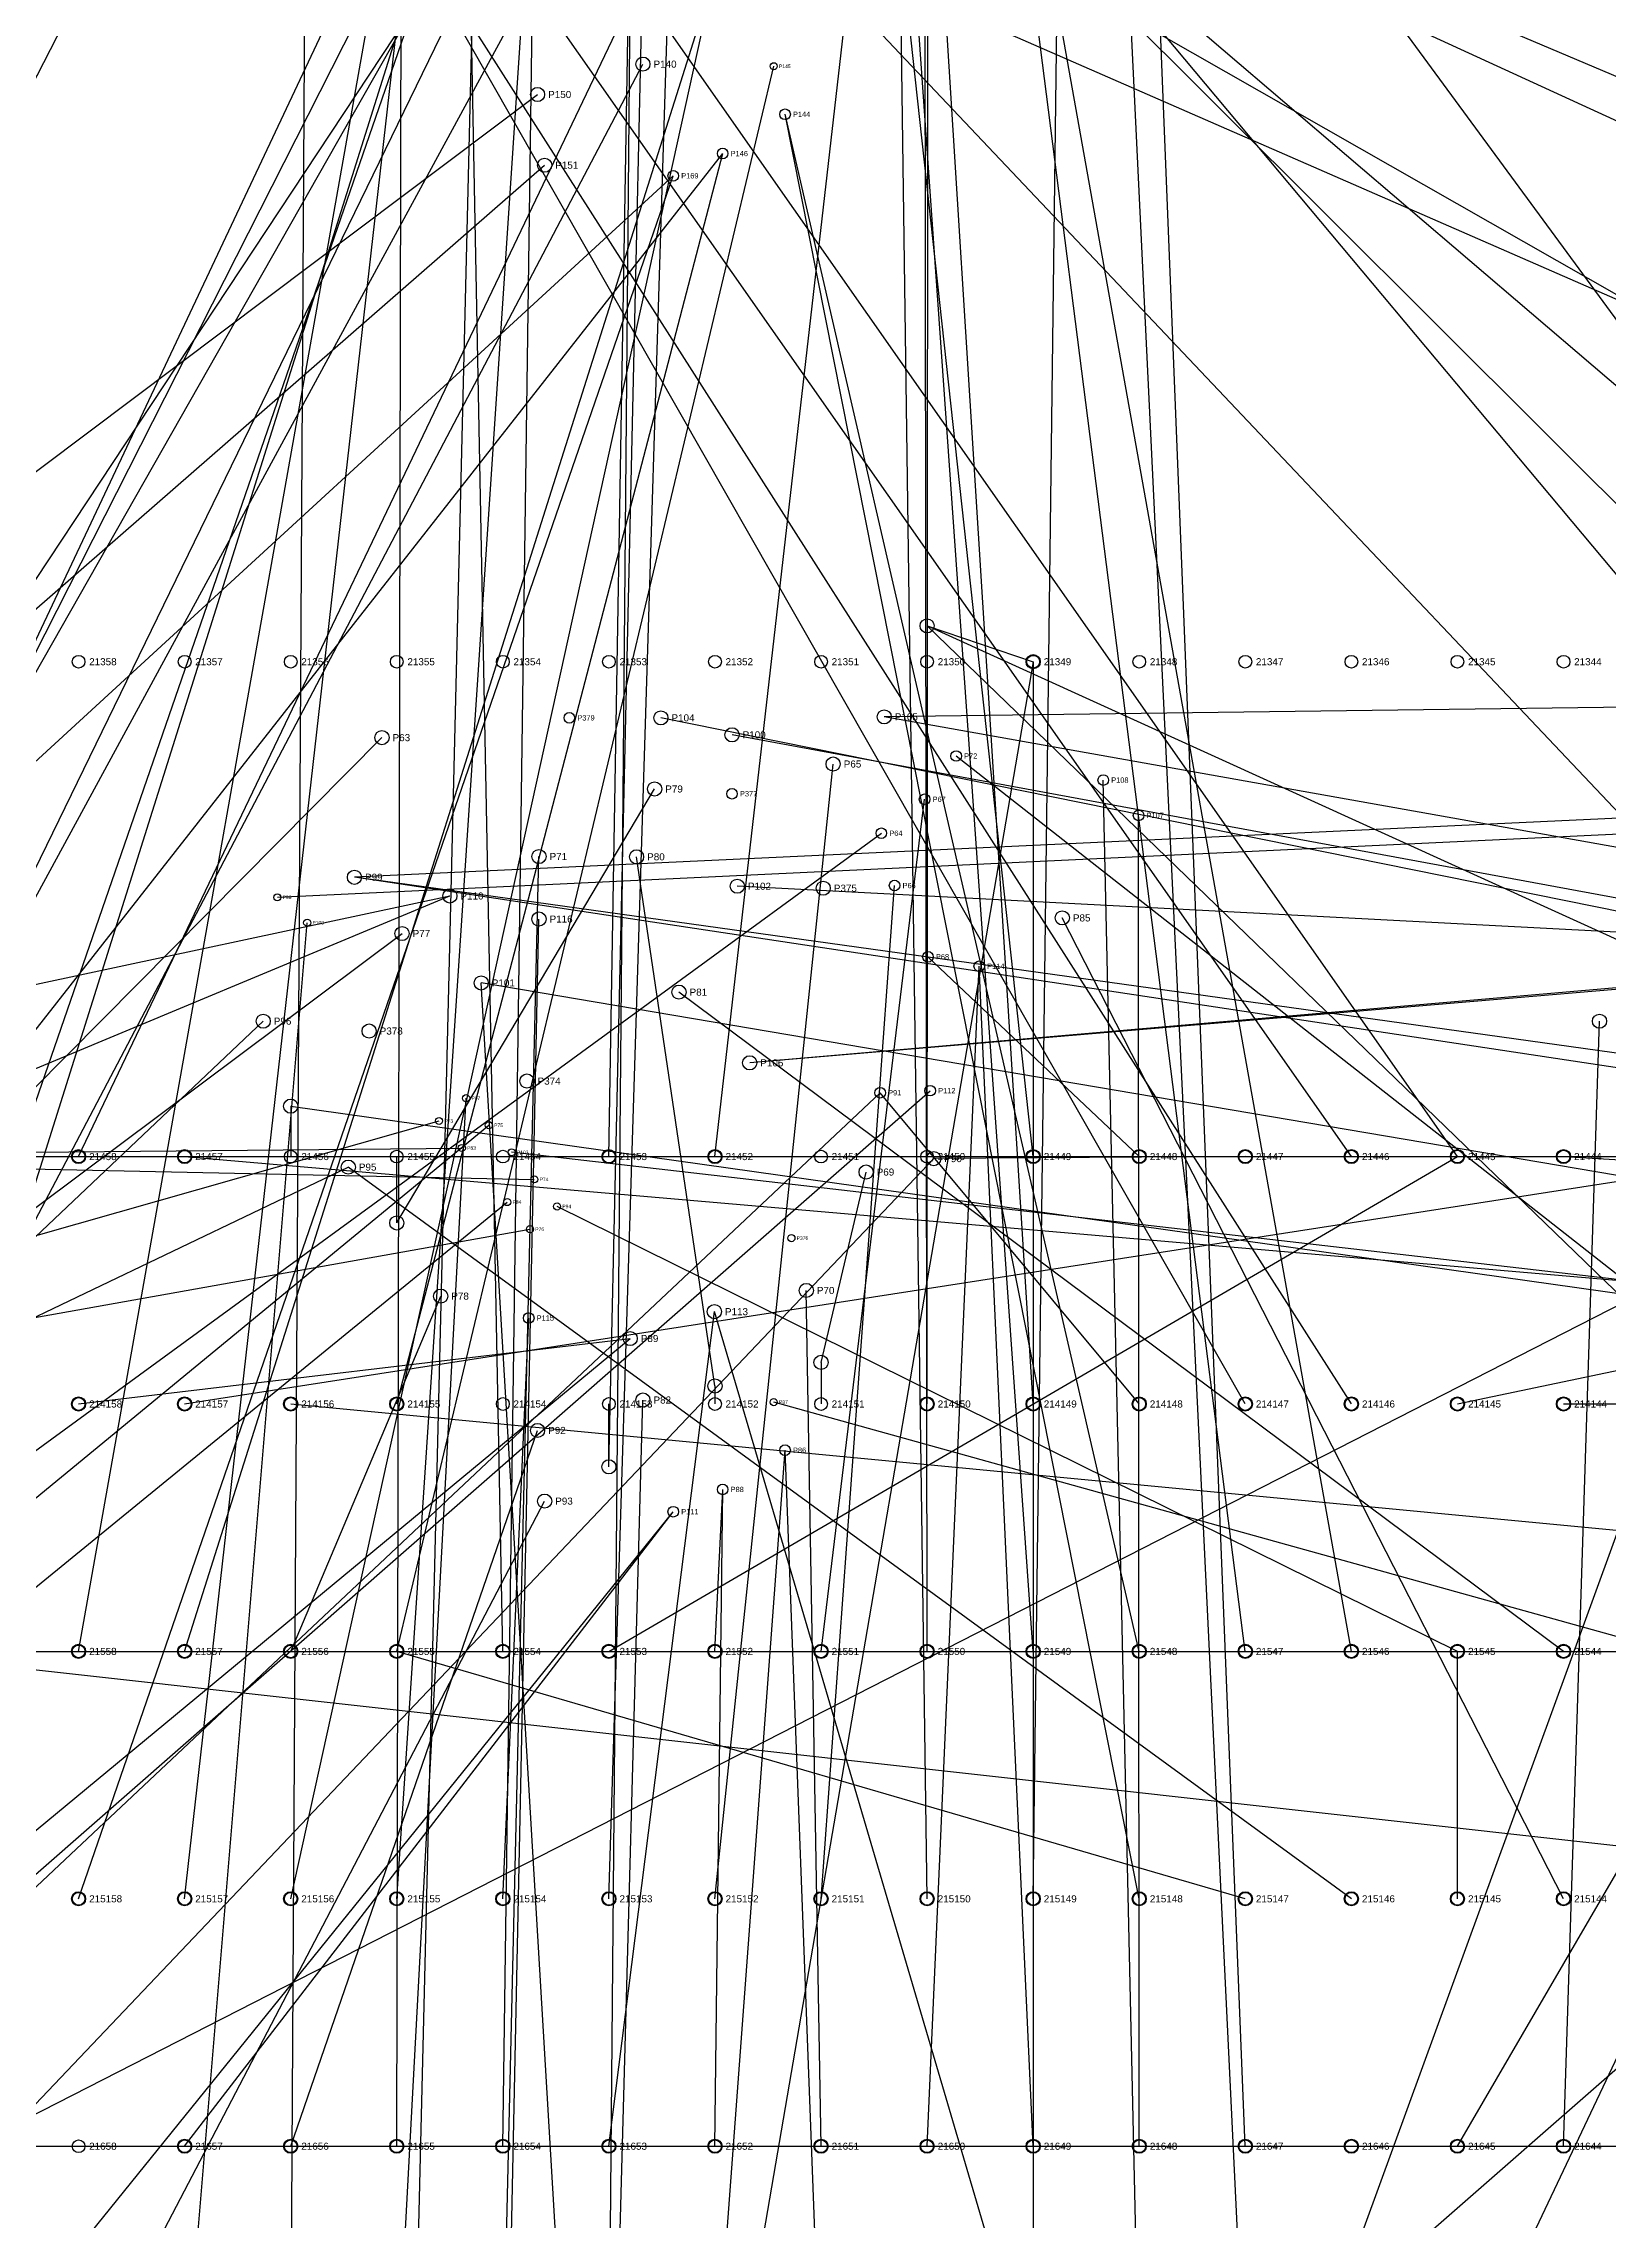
# Model space of a CAD drawing. Extents: x -5 to 376, y -217 to 241.
# Drawn here: x 124.8 to 181, y -61.8 to 16.4 of the extents above; entities that cross this region are included whole.
import ezdxf

# ---------------------------------------------------------------- set-up
doc = ezdxf.new("R2010")
doc.units = 0
for name, color, linetype in [('BOTTOM_PROBES', 1, 'CONTINUOUS'), ('BOTTOM_PROBES_LABEL', 12, 'CONTINUOUS'), ('BOTTOM_WIRES_BLACK', 250, 'CONTINUOUS'), ('BOTTOM_WIRES_BLUE', 5, 'CONTINUOUS'), ('BOTTOM_WIRES_RED', 10, 'CONTINUOUS'), ('FIXTURE_INTERFACE_PIN', 4, 'CONTINUOUS'), ('PIN_OFFSET_ARROW', 144, 'CONTINUOUS'), ('TESTER_INTERFACE_PIN', 144, 'CONTINUOUS'), ('TESTER_INTERFACE_PIN_LABEL', 144, 'CONTINUOUS')]:
    doc.layers.add(name, color=color, linetype=linetype)
doc.styles.get("Standard").update_dxf_attribs({"font": 'arial.ttf'})

msp = doc.modelspace()

# ---------------------------------------------------------------- linework, layer by layer
at = {"layer": 'BOTTOM_PROBES'}
for centre, radius in [((146.28368, 15.69466), 0.254), ((150.98268, 15.61846), 0.127), ((142.49908, 14.60246), 0.254), ((151.38908, 13.89126), 0.1905), ((149.1488, 12.48156), 0.1905), ((142.75308, 12.06246), 0.254), ((147.37334, 11.68146), 0.1905), ((143.64208, -7.79526), 0.1905), ((146.92884, -7.79526), 0.254), ((154.95016, -7.7597), 0.254), ((136.91108, -8.50646), 0.254), ((149.48408, -8.40486), 0.254), ((153.11628, -9.45388), 0.254), ((157.53588, -9.16686), 0.1905), ((146.70532, -10.3505), 0.254), ((162.81908, -10.03046), 0.1905), ((149.48408, -10.52322), 0.1905), ((156.40304, -10.72134), 0.1905), ((164.08908, -11.30046), 0.1905), ((154.84856, -11.94054), 0.1905), ((135.92048, -13.52296), 0.254), ((142.54988, -12.77874), 0.254), ((146.05508, -12.7889), 0.254), ((139.34948, -14.19606), 0.254), ((149.67458, -13.84554), 0.254), ((152.76068, -13.91666), 0.254), ((155.32354, -13.82014), 0.1905), ((133.15188, -14.24432), 0.127), ((142.54988, -15.0241), 0.254), ((161.34842, -14.98346), 0.254), ((134.22376, -15.15618), 0.127), ((137.6299, -15.5448), 0.254), ((156.52242, -16.38046), 0.1905), ((140.4747, -17.32026), 0.254), ((158.36392, -16.72082), 0.1905), ((147.57908, -17.65046), 0.254), ((132.64388, -18.6944), 0.254), ((180.6448, -18.6944), 0.254), ((136.4488, -19.04746), 0.254), ((150.11908, -20.19046), 0.254), ((142.11808, -20.84578), 0.254), ((154.80538, -21.26488), 0.1905), ((156.6037, -21.19122), 0.1905), ((139.93368, -21.46046), 0.127), ((138.96086, -22.27834), 0.127), ((140.74902, -22.43328), 0.127), ((139.77874, -23.25116), 0.127), ((141.5669, -23.4061), 0.127), ((156.72816, -23.63216), 0.254), ((135.6995, -23.93696), 0.254), ((154.29992, -24.11476), 0.254), ((142.38224, -24.37892), 0.127), ((141.40942, -25.19426), 0.127), ((143.20012, -25.35174), 0.127), ((142.2273, -26.16708), 0.127), ((151.61768, -26.48966), 0.127), ((152.15108, -28.36926), 0.254), ((139.01928, -28.57246), 0.254), ((148.84908, -29.13126), 0.254), ((142.18158, -29.35986), 0.1905), ((145.82648, -30.09646), 0.254), ((146.28368, -32.30626), 0.254), ((150.98268, -32.38246), 0.127), ((142.49908, -33.39846), 0.254), ((151.38908, -34.10966), 0.1905), ((142.75308, -35.93846), 0.254), ((149.1488, -35.51936), 0.1905), ((147.37334, -36.31946), 0.1905)]:
    msp.add_circle(centre, radius, dxfattribs=at)
at = {"layer": 'BOTTOM_WIRES_BLACK'}
for p, q in [((137.44194, -94.6785), (140.4747, 30.68066)), ((282.22194, -50.2285), (140.4747, 30.68066)), ((312.70194, -50.2285), (141.5669, 24.59482)), ((156.49194, -4.49072), (160.30194, -5.7785)), ((194.59194, -41.3385), (156.49194, -4.49072)), ((198.40194, -23.5585), (156.49194, -4.49072)), ((160.30194, -5.7785), (145.06194, -94.6785)), ((316.51194, -5.7785), (150.11908, -20.19046)), ((320.32194, -5.7785), (150.11908, -20.19046)), ((305.08194, -5.7785), (154.95016, -7.7597)), ((160.30194, -5.7785), (160.30194, -94.6785)), ((312.70194, -41.3385), (146.92884, -7.79526)), ((343.18194, -41.3385), (154.95016, -7.7597)), ((327.94194, -41.3385), (149.48408, -8.40486)), ((335.56194, -23.5585), (149.67458, -13.84554)), ((145.06194, -94.6785), (140.4747, -17.32026)), ((282.22194, -41.3385), (140.4747, -17.32026)), ((160.30194, -94.6785), (188.47562, -17.32026)), ((122.20194, -59.1185), (194.59194, -22.11324)), ((297.46194, -41.3385), (141.5669, -23.4061)), ((118.39194, -23.5585), (198.40194, -23.5585)), ((122.20194, -23.5585), (198.40194, -23.5585)), ((198.40194, -50.2285), (118.39194, -41.3385)), ((118.39194, -41.3385), (198.40194, -41.3385)), ((122.20194, -41.3385), (194.59194, -41.3385)), ((198.40194, -41.3385), (137.44194, -94.6785)), ((118.39194, -59.1185), (194.59194, -59.1185))]:
    msp.add_line(p, q, dxfattribs=at)
at = {"layer": 'BOTTOM_WIRES_BLUE'}
for p, q in [((95.53194, -41.3385), (136.91108, 39.49446)), ((114.58194, -32.4485), (153.11628, 38.54704)), ((209.83194, -32.4485), (157.53588, 38.83406)), ((145.06194, -34.70656), (146.70532, 37.65042)), ((167.92194, -68.0085), (162.81908, 37.97046)), ((156.49194, -41.3385), (156.40304, 37.27958)), ((160.30194, -41.3385), (154.84856, 36.06038)), ((167.92194, -59.1185), (164.08908, 36.70046)), ((141.25194, -59.1185), (142.54988, 35.22218)), ((145.06194, -23.5585), (146.05508, 35.21202)), ((126.01194, -41.3385), (139.34948, 33.80486)), ((129.82194, -50.2285), (139.34948, 33.80486)), ((156.49194, -50.2285), (155.32354, 34.18078)), ((171.73194, -41.3385), (158.3309, 33.80486)), ((167.92194, -41.3385), (158.3309, 33.80486)), ((110.77194, -68.0085), (142.54988, 32.97682)), ((160.30194, -50.2285), (161.34842, 33.01746)), ((133.63194, -68.0085), (134.22376, 32.84474)), ((137.44194, -59.1185), (137.6299, 32.45612)), ((156.49194, -32.4485), (156.52242, 31.62046)), ((145.06194, -50.2285), (147.57908, 30.35046)), ((160.30194, -23.5585), (154.80538, 26.73604)), ((213.64194, -23.5585), (154.80538, 26.73604)), ((213.64194, -41.3385), (156.6037, 26.8097)), ((141.25194, -41.3385), (139.93368, 26.54046)), ((103.15194, -50.2285), (138.96086, 25.72258)), ((114.58194, -50.2285), (140.74902, 25.56764)), ((110.77194, -32.4485), (139.77874, 24.74976)), ((160.30194, -32.4485), (156.72816, 24.36876)), ((213.64194, -32.4485), (156.72816, 24.36876)), ((110.77194, -41.3385), (142.38224, 23.622)), ((171.73194, -32.4485), (135.6995, 24.06396)), ((167.92194, -32.4485), (135.6995, 24.06396)), ((148.87194, -23.5585), (154.29992, 23.88616)), ((110.77194, -23.5585), (141.40942, 22.80666)), ((175.54194, -23.5585), (143.20012, 22.64918)), ((137.44194, -50.2285), (142.2273, 21.83384)), ((209.83194, -41.3385), (152.15108, 19.63166)), ((114.58194, -23.5585), (139.01928, 19.42846)), ((129.82194, -41.3385), (148.84908, 18.86966)), ((133.63194, -50.2285), (148.84908, 18.86966)), ((171.73194, -23.5585), (142.18158, 18.64106)), ((126.01194, -23.5585), (145.82648, 17.90446)), ((145.06194, -68.0085), (145.82648, 17.90446)), ((106.96194, -59.1185), (146.28368, 15.69466)), ((137.44194, -41.3385), (150.98268, 15.61846)), ((91.72194, -23.5585), (142.49908, 14.60246)), ((164.11194, -41.3385), (151.38908, 13.89126)), ((164.11194, -50.2285), (151.38908, 13.89126)), ((91.72194, -32.4485), (142.75308, 12.06246)), ((106.96194, -41.3385), (149.1488, 12.48156)), ((137.44194, -32.4485), (149.1488, 12.48156)), ((99.34194, -32.4485), (147.37334, 11.68146)), ((126.01194, -50.2285), (147.37334, 11.68146)), ((95.53194, -50.2285), (136.91108, -8.50646)), ((209.83194, -50.2285), (157.53588, -9.16686)), ((148.87194, -50.2285), (153.11628, -9.45388)), ((164.11194, -68.0085), (162.81908, -10.03046)), ((137.44194, -25.94356), (146.70532, -10.3505)), ((152.68194, -41.3385), (156.40304, -10.72134)), ((164.11194, -59.1185), (164.08908, -11.30046)), ((114.58194, -41.3385), (154.84856, -11.94054)), ((141.25194, -68.0085), (142.54988, -12.77874)), ((148.87194, -31.8008), (146.05508, -12.7889)), ((152.68194, -50.2285), (155.32354, -13.82014)), ((95.53194, -32.4485), (139.34948, -14.19606)), ((95.53194, -23.5585), (139.34948, -14.19606)), ((103.15194, -41.3385), (137.6299, -15.5448)), ((129.82194, -68.0085), (134.22376, -15.15618)), ((141.25194, -76.8985), (142.54988, -15.0241)), ((179.35194, -50.2285), (161.34842, -14.98346)), ((164.11194, -23.5585), (156.52242, -16.38046)), ((156.49194, -59.1185), (158.36392, -16.72082)), ((160.30194, -59.1185), (158.36392, -16.72082)), ((179.35194, -41.3385), (147.57908, -17.65046)), ((99.34194, -50.2285), (132.64388, -18.6944)), ((179.35194, -59.1185), (180.6448, -18.6944)), ((103.15194, -68.0085), (156.6037, -21.19122)), ((114.58194, -59.1185), (154.80538, -21.26488)), ((137.44194, -68.0085), (139.93368, -21.46046)), ((164.11194, -32.4485), (154.80538, -21.26488)), ((103.15194, -32.4485), (138.96086, -22.27834)), ((106.96194, -50.2285), (140.74902, -22.43328)), ((106.96194, -23.5585), (139.77874, -23.25116)), ((99.34194, -41.3385), (135.6995, -23.93696)), ((103.15194, -23.5585), (142.38224, -24.37892)), ((114.58194, -68.0085), (156.72816, -23.63216)), ((171.73194, -50.2285), (135.6995, -23.93696)), ((145.06194, -41.3385), (175.54194, -23.5585)), ((152.68194, -30.95244), (154.29992, -24.11476)), ((167.92194, -23.5585), (156.72816, -23.63216)), ((110.77194, -50.2285), (141.40942, -25.19426)), ((175.54194, -41.3385), (143.20012, -25.35174)), ((106.96194, -32.4485), (142.2273, -26.16708)), ((133.63194, -41.3385), (139.01928, -28.57246)), ((152.68194, -59.1185), (152.15108, -28.36926)), ((141.25194, -50.2285), (142.18158, -29.35986)), ((145.06194, -59.1185), (148.84908, -29.13126)), ((160.30194, -68.0085), (148.84908, -29.13126)), ((175.54194, -32.4485), (190.1825, -29.35986)), ((110.77194, -59.1185), (145.82648, -30.09646)), ((126.01194, -32.4485), (145.82648, -30.09646)), ((145.06194, -76.8985), (146.28368, -32.30626)), ((183.16194, -41.3385), (150.98268, -32.38246)), ((133.63194, -59.1185), (142.49908, -33.39846)), ((175.54194, -59.1185), (190.5, -33.39846)), ((148.87194, -68.0085), (151.38908, -34.10966)), ((152.68194, -68.0085), (151.38908, -34.10966)), ((126.01194, -68.0085), (142.75308, -35.93846)), ((148.87194, -59.1185), (149.1488, -35.51936)), ((148.87194, -41.3385), (149.1488, -35.51936)), ((175.54194, -68.0085), (190.754, -35.93846)), ((114.58194, -76.8985), (147.37334, -36.31946)), ((129.82194, -59.1185), (147.37334, -36.31946)), ((167.92194, -50.2285), (137.44194, -41.3385)), ((175.54194, -50.2285), (175.54194, -41.3385))]:
    msp.add_line(p, q, dxfattribs=at)
at = {"layer": 'BOTTOM_WIRES_RED'}
for p, q in [((320.32194, -50.2285), (135.92048, 34.47796)), ((335.56194, -50.2285), (135.92048, 34.47796)), ((129.82194, -32.4485), (301.27194, -5.7785)), ((312.70194, -5.7785), (133.15188, -14.24432)), ((301.27194, -5.7785), (135.92048, -13.52296)), ((320.32194, -41.3385), (135.92048, -13.52296)), ((335.56194, -41.3385), (135.92048, -13.52296)), ((133.63194, -21.74748), (335.56194, -50.2285)), ((129.82194, -23.5585), (335.56194, -41.3385)), ((179.35194, -23.5585), (335.56194, -32.4485)), ((133.63194, -32.4485), (320.32194, -50.2285)), ((179.35194, -32.4485), (320.32194, -32.4485))]:
    msp.add_line(p, q, dxfattribs=at)
at = {"layer": 'FIXTURE_INTERFACE_PIN'}
for centre in [(156.49194, -4.49072), (160.30194, -5.7785), (133.63194, -21.74748), (126.01194, -23.5585), (129.82194, -23.5585), (145.06194, -23.5585), (148.87194, -23.5585), (160.30194, -23.5585), (164.11194, -23.5585), (167.92194, -23.5585), (171.73194, -23.5585), (175.54194, -23.5585), (179.35194, -23.5585), (137.44194, -25.94356), (152.68194, -30.95244), (148.87194, -31.8008), (126.01194, -32.4485), (129.82194, -32.4485), (133.63194, -32.4485), (137.44194, -32.4485), (156.49194, -32.4485), (160.30194, -32.4485), (164.11194, -32.4485), (167.92194, -32.4485), (171.73194, -32.4485), (175.54194, -32.4485), (179.35194, -32.4485), (145.06194, -34.70656), (126.01194, -41.3385), (129.82194, -41.3385), (133.63194, -41.3385), (137.44194, -41.3385), (141.25194, -41.3385), (145.06194, -41.3385), (148.87194, -41.3385), (152.68194, -41.3385), (156.49194, -41.3385), (160.30194, -41.3385), (164.11194, -41.3385), (167.92194, -41.3385), (171.73194, -41.3385), (175.54194, -41.3385), (179.35194, -41.3385), (126.01194, -50.2285), (129.82194, -50.2285), (133.63194, -50.2285), (137.44194, -50.2285), (141.25194, -50.2285), (145.06194, -50.2285), (148.87194, -50.2285), (152.68194, -50.2285), (156.49194, -50.2285), (160.30194, -50.2285), (164.11194, -50.2285), (167.92194, -50.2285), (171.73194, -50.2285), (175.54194, -50.2285), (179.35194, -50.2285), (129.82194, -59.1185), (133.63194, -59.1185), (137.44194, -59.1185), (141.25194, -59.1185), (145.06194, -59.1185), (148.87194, -59.1185), (152.68194, -59.1185), (156.49194, -59.1185), (160.30194, -59.1185), (164.11194, -59.1185), (167.92194, -59.1185), (171.73194, -59.1185), (175.54194, -59.1185), (179.35194, -59.1185)]:
    msp.add_circle(centre, 0.254, dxfattribs=at)
at = {"layer": 'PIN_OFFSET_ARROW'}
for p, q in [((156.49194, -4.49072), (156.49194, -5.7785)), ((133.63194, -21.74748), (133.63194, -23.5585)), ((137.44194, -25.94356), (137.44194, -23.5585)), ((152.68194, -30.95244), (152.68194, -32.4485)), ((148.87194, -31.8008), (148.87194, -32.4485)), ((145.06194, -34.70656), (145.06194, -32.4485))]:
    msp.add_line(p, q, dxfattribs=at)
at = {"layer": 'TESTER_INTERFACE_PIN'}
for centre in [(126.01194, -5.7785), (129.82194, -5.7785), (133.63194, -5.7785), (137.44194, -5.7785), (141.25194, -5.7785), (145.06194, -5.7785), (148.87194, -5.7785), (152.68194, -5.7785), (156.49194, -5.7785), (160.30194, -5.7785), (164.11194, -5.7785), (167.92194, -5.7785), (171.73194, -5.7785), (175.54194, -5.7785), (179.35194, -5.7785), (126.01194, -23.5585), (129.82194, -23.5585), (133.63194, -23.5585), (137.44194, -23.5585), (141.25194, -23.5585), (145.06194, -23.5585), (148.87194, -23.5585), (152.68194, -23.5585), (156.49194, -23.5585), (160.30194, -23.5585), (164.11194, -23.5585), (167.92194, -23.5585), (171.73194, -23.5585), (175.54194, -23.5585), (179.35194, -23.5585), (126.01194, -32.4485), (129.82194, -32.4485), (133.63194, -32.4485), (137.44194, -32.4485), (141.25194, -32.4485), (145.06194, -32.4485), (148.87194, -32.4485), (152.68194, -32.4485), (156.49194, -32.4485), (160.30194, -32.4485), (164.11194, -32.4485), (167.92194, -32.4485), (171.73194, -32.4485), (175.54194, -32.4485), (179.35194, -32.4485), (126.01194, -41.3385), (129.82194, -41.3385), (133.63194, -41.3385), (137.44194, -41.3385), (141.25194, -41.3385), (145.06194, -41.3385), (148.87194, -41.3385), (152.68194, -41.3385), (156.49194, -41.3385), (160.30194, -41.3385), (164.11194, -41.3385), (167.92194, -41.3385), (171.73194, -41.3385), (175.54194, -41.3385), (179.35194, -41.3385), (126.01194, -50.2285), (129.82194, -50.2285), (133.63194, -50.2285), (137.44194, -50.2285), (141.25194, -50.2285), (145.06194, -50.2285), (148.87194, -50.2285), (152.68194, -50.2285), (156.49194, -50.2285), (160.30194, -50.2285), (164.11194, -50.2285), (167.92194, -50.2285), (171.73194, -50.2285), (175.54194, -50.2285), (179.35194, -50.2285), (126.01194, -59.1185), (129.82194, -59.1185), (133.63194, -59.1185), (137.44194, -59.1185), (141.25194, -59.1185), (145.06194, -59.1185), (148.87194, -59.1185), (152.68194, -59.1185), (156.49194, -59.1185), (160.30194, -59.1185), (164.11194, -59.1185), (167.92194, -59.1185), (171.73194, -59.1185), (175.54194, -59.1185), (179.35194, -59.1185)]:
    msp.add_circle(centre, 0.2286, dxfattribs=at)

# ---------------------------------------------------------------- texts
at = {"layer": 'BOTTOM_PROBES_LABEL'}
for s, height, p in [('P140', 0.254, (146.66468, 15.56766)), ('P145', 0.127, (151.17318, 15.55496)), ('P150', 0.254, (142.88008, 14.47546)), ('P144', 0.1905, (151.67483, 13.79601)), ('P146', 0.1905, (149.43455, 12.38631)), ('P151', 0.254, (143.13408, 11.93546)), ('P169', 0.1905, (147.65909, 11.58621)), ('P379', 0.1905, (143.92783, -7.89051)), ('P104', 0.254, (147.30984, -7.92226)), ('P105', 0.254, (155.33116, -7.8867)), ('P63', 0.254, (137.29208, -8.63346)), ('P100', 0.254, (149.86508, -8.53186)), ('P65', 0.254, (153.49728, -9.58088)), ('P72', 0.1905, (157.82163, -9.26211)), ('P108', 0.1905, (163.10483, -10.12571)), ('P79', 0.254, (147.08632, -10.4775)), ('P377', 0.1905, (149.76983, -10.61847)), ('P67', 0.1905, (156.68879, -10.81659)), ('P107', 0.1905, (164.37483, -11.39571)), ('P64', 0.1905, (155.13431, -12.03579)), ('P71', 0.254, (142.93088, -12.90574)), ('P80', 0.254, (146.43608, -12.9159)), ('P99', 0.254, (136.30148, -13.64996)), ('P110', 0.254, (139.73048, -14.32306)), ('P102', 0.254, (150.05558, -13.97254)), ('P375', 0.254, (153.14168, -14.04366)), ('P66', 0.1905, (155.60929, -13.91539)), ('P98', 0.127, (133.34238, -14.30782)), ('P85', 0.254, (161.72942, -15.11046)), ('P109', 0.127, (134.41426, -15.21968)), ('P77', 0.254, (138.0109, -15.6718)), ('P116', 0.254, (142.93088, -15.1511)), ('P68', 0.1905, (156.80817, -16.47571)), ('P101', 0.254, (140.8557, -17.44726)), ('P114', 0.1905, (158.64967, -16.81607)), ('P81', 0.254, (147.96008, -17.77746)), ('P96', 0.254, (133.02488, -18.8214)), ('P378', 0.254, (136.8298, -19.17446)), ('P106', 0.254, (150.50008, -20.31746)), ('P374', 0.254, (142.49908, -20.97278)), ('P112', 0.1905, (156.88945, -21.28647)), ('P97', 0.127, (140.12418, -21.52396)), ('P91', 0.1905, (155.09113, -21.36013)), ('P73', 0.127, (139.15136, -22.34184)), ('P75', 0.127, (140.93952, -22.49678)), ('P83', 0.127, (139.96924, -23.31466)), ('P103', 0.127, (141.7574, -23.4696)), ('P95', 0.254, (136.0805, -24.06396)), ('P69', 0.254, (154.68092, -24.24176)), ('P90', 0.254, (157.10916, -23.75916)), ('P74', 0.127, (142.57274, -24.44242)), ('P84', 0.127, (141.59992, -25.25776)), ('P94', 0.127, (143.39062, -25.41524)), ('P76', 0.127, (142.4178, -26.23058)), ('P376', 0.127, (151.80818, -26.55316)), ('P78', 0.254, (139.40028, -28.69946)), ('P70', 0.254, (152.53208, -28.49626)), ('P115', 0.1905, (142.46733, -29.45511)), ('P113', 0.254, (149.23008, -29.25826)), ('P89', 0.254, (146.20748, -30.22346)), ('P82', 0.254, (146.66468, -32.43326)), ('P87', 0.127, (151.17318, -32.44596)), ('P92', 0.254, (142.88008, -33.52546)), ('P86', 0.1905, (151.67483, -34.20491)), ('P93', 0.254, (143.13408, -36.06546)), ('P88', 0.1905, (149.43455, -35.61461)), ('P111', 0.1905, (147.65909, -36.41471))]:
    msp.add_text(s, height=height, dxfattribs=at).set_placement(p)
at = {"layer": 'TESTER_INTERFACE_PIN_LABEL'}
for s, p in [('21358', (126.39294, -5.9055)), ('21357', (130.20294, -5.9055)), ('21356', (134.01294, -5.9055)), ('21355', (137.82294, -5.9055)), ('21354', (141.63294, -5.9055)), ('21353', (145.44294, -5.9055)), ('21352', (149.25294, -5.9055)), ('21351', (153.06294, -5.9055)), ('21350', (156.87294, -5.9055)), ('21349', (160.68294, -5.9055)), ('21348', (164.49294, -5.9055)), ('21347', (168.30294, -5.9055)), ('21346', (172.11294, -5.9055)), ('21345', (175.92294, -5.9055)), ('21344', (179.73294, -5.9055)), ('21458', (126.39294, -23.6855)), ('21457', (130.20294, -23.6855)), ('21456', (134.01294, -23.6855)), ('21455', (137.82294, -23.6855)), ('21454', (141.63294, -23.6855)), ('21453', (145.44294, -23.6855)), ('21452', (149.25294, -23.6855)), ('21451', (153.06294, -23.6855)), ('21450', (156.87294, -23.6855)), ('21449', (160.68294, -23.6855)), ('21448', (164.49294, -23.6855)), ('21447', (168.30294, -23.6855)), ('21446', (172.11294, -23.6855)), ('21445', (175.92294, -23.6855)), ('21444', (179.73294, -23.6855)), ('214158', (126.39294, -32.5755)), ('214157', (130.20294, -32.5755)), ('214156', (134.01294, -32.5755)), ('214155', (137.82294, -32.5755)), ('214154', (141.63294, -32.5755)), ('214153', (145.44294, -32.5755)), ('214152', (149.25294, -32.5755)), ('214151', (153.06294, -32.5755)), ('214150', (156.87294, -32.5755)), ('214149', (160.68294, -32.5755)), ('214148', (164.49294, -32.5755)), ('214147', (168.30294, -32.5755)), ('214146', (172.11294, -32.5755)), ('214145', (175.92294, -32.5755)), ('214144', (179.73294, -32.5755)), ('21558', (126.39294, -41.4655)), ('21557', (130.20294, -41.4655)), ('21556', (134.01294, -41.4655)), ('21555', (137.82294, -41.4655)), ('21554', (141.63294, -41.4655)), ('21553', (145.44294, -41.4655)), ('21552', (149.25294, -41.4655)), ('21551', (153.06294, -41.4655)), ('21550', (156.87294, -41.4655)), ('21549', (160.68294, -41.4655)), ('21548', (164.49294, -41.4655)), ('21547', (168.30294, -41.4655)), ('21546', (172.11294, -41.4655)), ('21545', (175.92294, -41.4655)), ('21544', (179.73294, -41.4655)), ('215158', (126.39294, -50.3555)), ('215157', (130.20294, -50.3555)), ('215156', (134.01294, -50.3555)), ('215155', (137.82294, -50.3555)), ('215154', (141.63294, -50.3555)), ('215153', (145.44294, -50.3555)), ('215152', (149.25294, -50.3555)), ('215151', (153.06294, -50.3555)), ('215150', (156.87294, -50.3555)), ('215149', (160.68294, -50.3555)), ('215148', (164.49294, -50.3555)), ('215147', (168.30294, -50.3555)), ('215146', (172.11294, -50.3555)), ('215145', (175.92294, -50.3555)), ('215144', (179.73294, -50.3555)), ('21658', (126.39294, -59.2455)), ('21657', (130.20294, -59.2455)), ('21656', (134.01294, -59.2455)), ('21655', (137.82294, -59.2455)), ('21654', (141.63294, -59.2455)), ('21653', (145.44294, -59.2455)), ('21652', (149.25294, -59.2455)), ('21651', (153.06294, -59.2455)), ('21650', (156.87294, -59.2455)), ('21649', (160.68294, -59.2455)), ('21648', (164.49294, -59.2455)), ('21647', (168.30294, -59.2455)), ('21646', (172.11294, -59.2455)), ('21645', (175.92294, -59.2455)), ('21644', (179.73294, -59.2455))]:
    msp.add_text(s, height=0.254, dxfattribs=at).set_placement(p)

doc.saveas('drawing.dxf')
